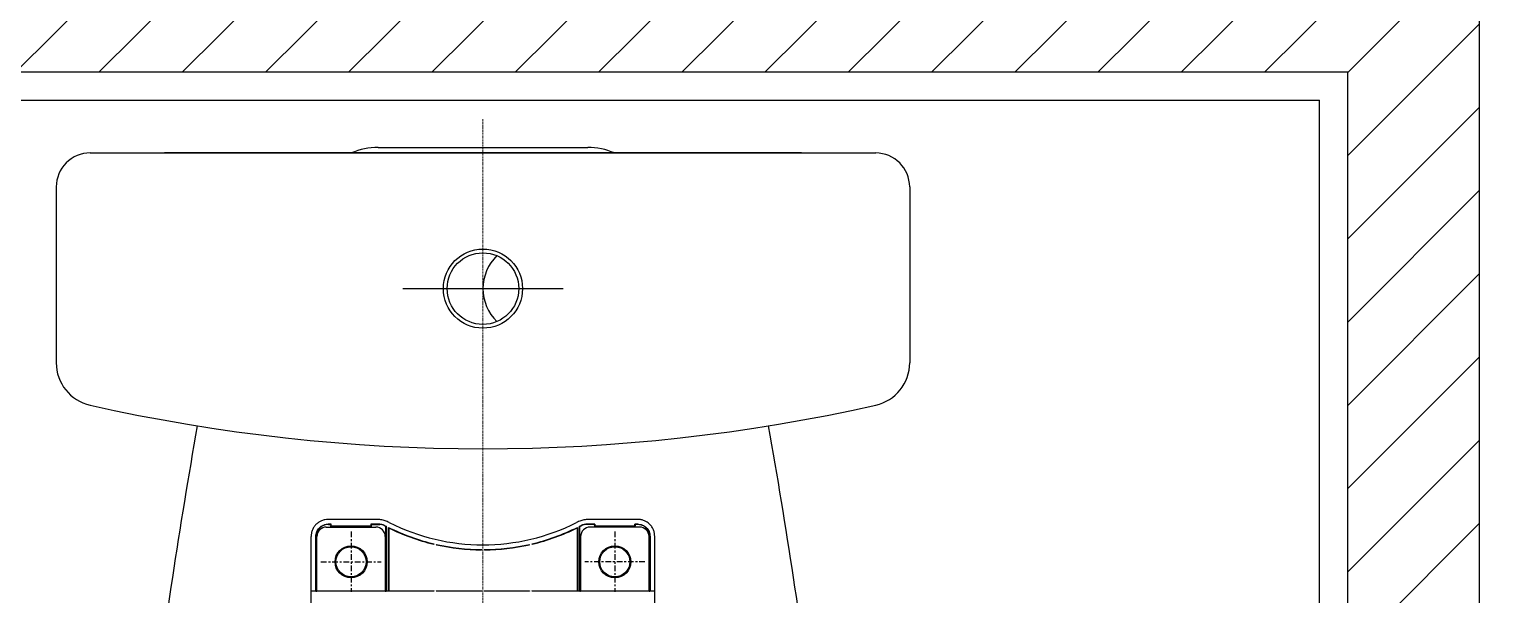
# Model space of a CAD drawing. Header units: inches. Extents: x 1721084 to 1854744, y 225101 to 488646.
# Drawn here: x 1832325 to 1833102, y 303364 to 303664 of the extents above; entities that cross this region are included whole.
import ezdxf

# ---------------------------------------------------------------- set-up
doc = ezdxf.new("R2010")
doc.units = ezdxf.units.IN
doc.header["$MEASUREMENT"] = 0
doc.set_wipeout_variables(frame=1)
doc.linetypes.add('X-PL-T3$0$X-WC-ME_3_5$0$CENTER', pattern=[6, 3, -1, 1, -1])
doc.linetypes.add('X-PL-T3$0$X-WC-ME_3_5$0$HIDDEN', pattern=[0.375, 0.25, -0.125])
for name, color, linetype in [('X-PL-T3$0$A-XREF', 250, 'Continuous'), ('X-PL-T3$0$X-PL-T3$0$A-XREF', 250, 'Continuous'), ('X-PL-T3$0$X-WC-ME_3_5$0$A-FLOR-PATT', 250, 'Continuous'), ('X-PL-T3$0$X-WC-ME_3_5$0$A-FLOR-WALL', 7, 'Continuous'), ('X-PL-T3$0$X-WC-ME_3_5$0$A-FLOR-WALL-FNSH', 16, 'Continuous'), ('X-PL-T3$0$X-WC-ME_3_5$0$A-FURN-EQPM', 49, 'Continuous')]:
    doc.layers.add(name, color=color, linetype=linetype)

# ---------------------------------------------------------------- blocks, each defined once
blk = doc.blocks.new('X-PL-T3$0$X-WC-ME_3_5$0$ban cau 2 khoi')
at = {"linetype": 'Continuous', "ltscale": 5}
blk.add_wipeout([(2.9992518380894353, 208.4999999999999), (3.14203960990244, 210.76273538830355), (3.497389817418366, 212.70533302003412), (4.434185707644588, 215.54262622137503), (5.813527666809364, 218.16404580876042), (7.553214844034699, 220.4667910968019), (9.79116355953829, 222.58469939829047), (13.84187818115089, 225.01581067749783), (13.84187818115089, 225.01581067749783), (16.53781756181337, 225.93833719706345), (20.99925183808773, 226.5), (33.88206211157683, 226.5), (114.38835440015646, 226.5), (119.96380086712946, 225.81399553405743), (123.9255088409368, 224.42946929983555), (128.75635912174414, 221.4599677149066), (131.38213410218307, 218.9987564481488), (134.71147196984117, 214.26897823606487), (137.46315727315863, 205.7026819417224), (147.81966964504815, 151.63912897354157), (177.63714855901256, 156.7496995201327), (200.48050710482724, 160.48578986918062), (239.9658272055085, 166.57878884024285), (273.1006283108882, 171.33654543676096), (279.94838644854536, 174.3127323501932), (287.4455098124781, 176.58547426072073), (305.74945215713564, 179.8530783728604), (321.6702323127626, 182.03991503728378), (339.97072670337684, 183.38269957479451), (353.3049951132126, 183.80273514101123), (395.99731774516783, 183.98042503743056), (424.20015872287263, 183.16079354550584), (441.1118861015808, 182.23280655343058), (457.33928365716, 180.86313992015073), (485.82073380961276, 177.1252866453293), (503.0789399396938, 173.9022372182401), (519.2303902610408, 170.1258938111115), (538.6181499782582, 164.53001044973803), (556.756405975553, 158.13987717229872), (569.5631995186938, 152.87974372106157), (583.7313274624967, 146.2576605987423), (602.9066692817323, 135.78065741980913), (618.5053303142527, 125.79153427551842), (627.455135086702, 119.34576068771742), (641.3809739059618, 107.98190645717648), (654.2998966047535, 95.43566221559342), (667.4299007085442, 79.50234578025197), (673.488590197984, 70.39965574182918), (677.3280689089107, 63.76068974071825), (682.3072834291107, 53.48190000787872), (685.9370482555094, 43.60565437707612), (689.3865653213318, 31.529248132923158), (691.5959758826853, 19.206542249545237), (692.575654330145, 9.41048556625708), (692.8838093054633, 0), (692.852027838991, -3.0254555208357488), (692.7299353802496, -6.654013212206337), (692.3725145725816, -12.12063147241497), (691.7401626079627, -18.10674052451941), (690.8968851560116, -23.830714010608062), (688.9778433309464, -33.04130284269161), (686.7162891399587, -41.067235153985166), (684.2573439176169, -48.54649954174067), (678.7972732089622, -60.9767560048532), (671.7923533639422, -73.0999037722953), (662.2076330474631, -86.35458591321418), (649.6651178397333, -100.21725160248468), (639.7952279004571, -109.3762330214401), (627.7912671638496, -119.09451095878808), (619.1708423569572, -125.33556364040214), (605.4520241295763, -134.25077377341898), (585.7970214512674, -145.21826327862897), (566.4185161209957, -154.23457161431133), (553.1550268748792, -159.50733374277445), (538.1091616180362, -164.69741231816568), (520.2630138352237, -169.86111200017547), (503.8759539053668, -173.73477170761163), (489.72623045454134, -176.46509871557953), (469.944158990411, -179.4335907535816), (456.2568649938182, -180.97264352467056), (438.282746423874, -182.42392276690822), (424.94184129366477, -183.13254668870331), (400.3766738578779, -183.96416660818073), (371.9262443090676, -184.01562930323882), (322.96729614880434, -182.17148598855255), (300.8195378530429, -179.0235577380974), (290.5341236659212, -177.16415022663318), (287.4241818235787, -176.58636192917947), (282.57146426653344, -175.182014516425), (279.51016070959736, -174.1589377188331), (277.1894923611188, -173.25247123883975), (273.0829107278475, -171.3340877764905), (147.81966964504886, -151.63912897353975), (145.16179644076462, -167.25106101342516), (136.82738926339334, -208.54873394089168), (135.78782040586205, -211.9298786865911), (134.41915961356972, -214.8033995993374), (132.41303972490772, -217.78673226961666), (129.91402971038093, -220.4691899088175), (126.1052297762053, -223.29178696889545), (121.46984769530394, -225.38269756476075), (118.70020566274022, -226.09220969027416), (114.38835440015646, -226.5), (20.99925183808773, -226.5), (15.182938247727577, -225.5343915717167), (9.81882513963592, -222.60666717692584), (6.809480115585302, -219.57476313350531), (4.9122845133274495, -216.57523883808432), (3.4375161573292985, -212.44783990039844), (2.9992518380876163, -208.50000000000006), (2.999251838091027, -69.78602281519221), (1.5803449306072253, -66.00868231592727), (0.7580215656760174, -62.855087329342894), (0.2177835924985061, -59.50870622246657), (0.018929557576882416, -56.76129369568116), (0, 55.610338669182966), (0.2597795748670251, 59.8667342408462), (0.7580215656761311, 62.85508732934818), (1.3586609353596373, 65.26742707190897), (2.2399688920436347, 67.93019241714137), (2.999251838091027, 69.78602281519761)], dxfattribs=at)
for p, q in [((20.99925183808773, 226.5), (114.3883544001564, 226.5)), ((2.999251838087728, -208.5), (2.999251838087728, 208.5)), ((2.999251838087728, 169), (2.999251838087728, -169)), ((74.99925183808955, -42.49957568943318), (74.99925183808955, 42.49957568943499)), ((20.99925183808773, -226.5), (114.3883544001564, -226.5))]:
    blk.add_line(p, q, dxfattribs=at)
at = {"linetype": 'Continuous'}
for p, q in [((235.6706093330795, 91.19858926532106), (206.5003941060786, 91.19858926532106)), ((206.5279697253791, 88.67139440812207), (235.6706093330795, 88.67139440812207)), ((206.5279697253791, 88.67139440812207), (206.6658647382792, 88.5334993951219)), ((235.6706093330795, 88.14858926532179), (206.5978041902781, 88.14858926532179)), ((206.6658647382792, 88.5334993951219), (219.2478041902796, 88.5334993951219)), ((219.3682441382771, 88.65393934312124), (219.2478041902796, 88.5334993951219)), ((219.2478041902796, 88.5334993951219), (219.2478041902796, 88.14858926532179)), ((220.6273642422784, 88.65393934312124), (219.3682441382771, 88.65393934312124)), ((219.3682441382771, 88.65393934312124), (219.3682441382771, 88.14858926532179)), ((220.6273642422784, 88.65393934312124), (220.7478041902795, 88.5334993951219)), ((220.6273642422784, 88.14858926532179), (220.6273642422784, 88.65393934312124)), ((220.7478041902795, 88.5334993951219), (235.5327143200775, 88.5334993951219)), ((220.7478041902795, 88.5334993951219), (220.7478041902795, 88.14858926532179)), ((235.6531542680786, 88.65393934312124), (235.5327143200775, 88.5334993951219)), ((235.5327143200775, 88.14858926532179), (235.5327143200775, 88.5334993951219)), ((235.6706093330795, 88.65393934312124), (235.6531542680786, 88.65393934312124)), ((235.6531542680786, 88.65393934312124), (235.6531542680786, 88.14858926532179)), ((235.6706093330795, 91.19858926532106), (235.6706093330795, 25.95078412252043)), ((197.5017648496796, 82.19996000892206), (197.5017648496796, 61.24858926532215)), ((200.0289597068786, 82.1723843896216), (200.1668547197787, 82.03448937662144)), ((200.0289597068786, 82.1723843896216), (200.0289597068786, 80.57578412252039)), ((200.0289597068786, 80.57578412252039), (200.1668547197787, 80.71367913542053)), ((200.829188164078, 80.57578412252039), (200.0289597068786, 80.57578412252039)), ((200.1668547197787, 82.03448937662144), (200.1668547197787, 80.71367913542053)), ((200.1668547197787, 80.71367913542053), (200.9670831770782, 80.71367913542053)), ((200.829188164078, 80.57578412252039), (200.9670831770782, 80.71367913542053)), ((201.0891211745784, 80.55309302732167), (201.1065762394792, 80.57054809222063)), ((201.0891211745784, 80.55309302732167), (201.0891211745784, 59.44408550332082)), ((201.1065762394792, 59.42663043832181), (201.1065762394792, 80.57054809222063)), ((201.5978041902781, 83.1485892653218), (201.5978041902781, 56.84858926532069)), ((0, -55.6103386691775), (0, 55.61033866918297)), ((197.5017648496796, 61.24858926532215), (197.5017648496796, 56.50338761382046)), ((200.0289597068786, 59.42139440812207), (200.829188164078, 59.42139440812207)), ((200.0289597068786, 59.42139440812207), (200.1668547197787, 59.28349939512191)), ((200.0289597068786, 59.42139440812207), (200.0289597068786, 54.6891800418216)), ((200.0289597068786, 54.68917956292172), (200.1668547197787, 54.72320866472182)), ((200.1668547197787, 59.28349939512191), (200.9670831770782, 59.28349939512191)), ((200.1668547197787, 59.28349939512191), (200.1668547197787, 54.72320907612085)), ((200.829188164078, 59.42139440812207), (200.9670831770782, 59.28349939512191)), ((201.0891211745784, 59.44408550332082), (201.1065762394792, 59.42663043832181)), ((200.6032303321772, 52.36279983632085), (200.7404524227786, 52.39810927442158)), ((201.2258162211783, 51.46367913542054), (201.1415773378794, 51.32578412252041)), ((235.6706093330795, 51.32578412252041), (201.1415773378794, 51.32578412252041)), ((219.2478041902796, 51.46367913542054), (201.2258162211783, 51.46367913542054)), ((201.7249158390787, 50.17139440812207), (235.6706093330795, 50.17139440812207)), ((202.0036668053781, 49.99858926532215), (201.7249158390787, 50.17139440812207)), ((202.0036668053781, 49.99858926532215), (235.4978041902796, 49.99858926532215)), ((206.5978041902781, 51.84858926532069), (235.6706093330795, 51.84858926532069)), ((219.2478041902796, 51.84858926532069), (219.2478041902796, 51.46367913542054)), ((219.2478041902796, 51.46367913542054), (219.3682441382771, 51.3432391874212)), ((219.3682441382771, 51.84858926532069), (219.3682441382771, 51.3432391874212)), ((219.3682441382771, 51.3432391874212), (220.6273642422784, 51.3432391874212)), ((220.6273642422784, 51.3432391874212), (220.6273642422784, 51.84858926532069)), ((220.7478041902795, 51.46367913542054), (220.6273642422784, 51.3432391874212)), ((220.7478041902795, 51.46367913542054), (220.7478041902795, 51.84858926532069)), ((235.5327143200775, 51.46367913542054), (220.7478041902795, 51.46367913542054)), ((235.4978041902796, 49.99858926532215), (235.6706093330795, 50.17139440812207)), ((235.4978041902796, 26.12358926532215), (235.4978041902796, 49.99858926532215)), ((235.5327143200775, 51.46367913542054), (235.5327143200775, 51.84858926532069)), ((235.5327143200775, 51.46367913542054), (235.6531542680786, 51.3432391874212)), ((235.6531542680786, 51.84858926532069), (235.6531542680786, 51.3432391874212)), ((235.6531542680786, 51.3432391874212), (235.6706093330777, 51.3432391874212)), ((210.6324020876782, 26.12358926532215), (210.4958527420786, 25.95078412252043)), ((210.9790440690777, 24.62358926532214), (210.7630549777787, 24.79639440812207)), ((235.4978041902796, 26.12358926532215), (235.6706093330795, 25.95078412252043)), ((235.4978041902796, 24.62358926532214), (235.6706093330795, 24.79639440812207)), ((235.4978041902796, 0.7485892653221528), (235.4978041902796, 24.62358926532214)), ((235.6706093330795, 24.79639440812207), (235.6706093330795, 0.5757841225204176)), ((213.699735580878, 0.7485892653221528), (213.5279456932785, 0.5757841225204176)), ((235.4978041902796, 0.7485892653221528), (235.6706093330795, 0.5757841225204176)), ((213.699735580878, -0.7514107346778474), (213.5279456932785, -0.5786055918779311)), ((235.4978041902796, -0.7514107346778474), (235.6706093330795, -0.5786055918779311)), ((235.4978041902796, -24.62641073467786), (235.4978041902796, -0.7514107346778474)), ((235.6706093330795, -0.5786055918779311), (235.6706093330795, -24.79921587747958)), ((210.6324020876782, -26.12641073467786), (210.4958527420786, -25.95360559187793)), ((210.9790440690777, -24.62641073467786), (210.7630549777787, -24.79921587747958)), ((235.4978041902796, -24.62641073467786), (235.6706093330795, -24.79921587747958)), ((235.4978041902796, -26.12641073467786), (235.6706093330795, -25.95360559187793)), ((235.4978041902796, -50.00141073467784), (235.4978041902796, -26.12641073467786)), ((235.6706093330795, -25.95360559187793), (235.6706093330795, -91.20141073467856)), ((200.6032303293796, -52.36562131107894), (200.7404523550795, -52.40093087247808)), ((201.1415773378794, -51.32860559187793), (235.6706093330795, -51.32860559187793)), ((201.2258162211783, -51.46650060487809), (201.1415773378794, -51.32860559187793)), ((219.2478041902796, -51.46650060487809), (201.2258162211783, -51.46650060487809)), ((202.0036668053781, -50.00141073467784), (201.7249158390787, -50.17421587747958)), ((235.6706093330795, -50.17421587747958), (201.7249158390787, -50.17421587747958)), ((202.0036668053781, -50.00141073467784), (235.4978041902796, -50.00141073467784)), ((206.5978041902781, -51.85141073467821), (235.6706093330795, -51.85141073467821)), ((219.2478041902796, -51.46650060487809), (219.3682441382771, -51.34606065687876)), ((219.2478041902796, -51.46650060487809), (219.2478041902796, -51.85141073467821)), ((219.3682441382771, -51.34606065687876), (220.6273642422784, -51.34606065687876)), ((219.3682441382771, -51.34606065687876), (219.3682441382771, -51.85141073467821)), ((220.7478041902795, -51.46650060487809), (220.6273642422784, -51.34606065687876)), ((220.6273642422784, -51.85141073467821), (220.6273642422784, -51.34606065687876)), ((235.5327143200775, -51.46650060487809), (220.7478041902795, -51.46650060487809)), ((220.7478041902795, -51.85141073467821), (220.7478041902795, -51.46650060487809)), ((235.4978041902796, -50.00141073467784), (235.6706093330795, -50.17421587747958)), ((235.5327143200775, -51.46650060487809), (235.6531542680786, -51.34606065687876)), ((235.5327143200775, -51.85141073467821), (235.5327143200775, -51.46650060487809)), ((235.6531542680786, -51.34606065687876), (235.6706093330777, -51.34606065687876)), ((235.6531542680786, -51.85141073467821), (235.6531542680786, -51.34606065687876)), ((197.5017648496796, -56.50620908317796), (197.5017648496796, -78.75141073467783)), ((200.0289597068786, -54.69200103017829), (200.1668547197787, -54.72603008147961)), ((200.0289597068786, -54.69200151117911), (200.0289597068786, -59.42421587747958)), ((200.0289597068786, -59.42421587747958), (200.1668547197787, -59.28632086457946)), ((200.0289597068786, -59.42421587747958), (200.829188164078, -59.42421587747958)), ((200.1668547197787, -59.28632086457946), (200.1668547197787, -54.72603054547835)), ((200.1668547197787, -59.28632086457946), (200.9670831770782, -59.28632086457946)), ((200.9670831770782, -59.28632086457946), (200.829188164078, -59.42421587747958)), ((201.1065762394792, -59.42945190777937), (201.0891211745784, -59.44690697267836)), ((201.0891211745784, -80.55591449667921), (201.0891211745784, -59.44690697267836)), ((201.1065762394792, -59.42945190777937), (201.1065762394792, -80.57336956167819)), ((201.5978041902781, -83.1514107346793), (201.5978041902781, -56.85141073467821)), ((197.5017648496796, -78.75141073467783), (197.5017648496796, -82.20278147827958)), ((200.829188164078, -80.57860559187792), (200.0289597068786, -80.57860559187792)), ((200.0289597068786, -80.57860559187792), (200.1668547197787, -80.71650060487809)), ((200.0289597068786, -80.57860559187792), (200.0289597068786, -82.1752058589791)), ((200.0289597068786, -82.1752058589791), (200.1668547197787, -82.03731084607898)), ((200.1668547197787, -80.71650060487809), (200.9670831770782, -80.71650060487809)), ((200.1668547197787, -82.03731084607898), (200.1668547197787, -80.71650060487809)), ((200.9670831770782, -80.71650060487809), (200.829188164078, -80.57860559187792)), ((201.1065762394792, -80.57336956167819), (201.0891211745784, -80.55591449667921)), ((235.6706093330795, -91.20141073467856), (206.5003941060786, -91.20141073467856)), ((206.5279697253791, -88.67421587747955), (206.6658647382792, -88.53632086457947)), ((235.6706093330777, -88.67421587747955), (206.5279697253791, -88.67421587747955)), ((235.6706093330795, -88.1514107346793), (206.5978041902781, -88.1514107346793)), ((206.6658647382792, -88.53632086457947), (219.2478041902796, -88.53632086457947)), ((219.2478041902796, -88.53632086457947), (219.2478041902796, -88.1514107346793)), ((219.3682441382771, -88.6567608125788), (219.2478041902796, -88.53632086457947)), ((219.3682441382771, -88.1514107346793), (219.3682441382771, -88.6567608125788)), ((220.6273642422784, -88.6567608125788), (219.3682441382771, -88.6567608125788)), ((220.6273642422784, -88.6567608125788), (220.6273642422784, -88.1514107346793)), ((220.6273642422784, -88.6567608125788), (220.7478041902795, -88.53632086457947)), ((220.7478041902795, -88.53632086457947), (220.7478041902795, -88.1514107346793)), ((220.7478041902795, -88.53632086457947), (235.5327143200775, -88.53632086457947)), ((235.5327143200775, -88.53632086457947), (235.5327143200775, -88.1514107346793)), ((235.6531542680786, -88.6567608125788), (235.5327143200775, -88.53632086457947)), ((235.6531542680786, -88.6567608125788), (235.6531542680786, -88.1514107346793)), ((235.6706093330777, -88.6567608125788), (235.6531542680786, -88.6567608125788))]:
    blk.add_line(p, q, dxfattribs=at)
at = {"linetype": 'X-PL-T3$0$X-WC-ME_3_5$0$CENTER'}
for p, q in [((219.9978041902796, 85.99842952487415), (219.9978041902796, 53.99874900577015)), ((203.9979639307276, 69.99858926532215), (235.9976444498316, 69.99858926532215)), ((219.9978041902796, -85.99842952487234), (219.9978041902796, -53.99874900576832)), ((203.9979639307276, -69.99858926532033), (235.9976444498316, -69.99858926532033))]:
    blk.add_line(p, q, dxfattribs=at)
at = {"linetype": 'X-PL-T3$0$X-WC-ME_3_5$0$HIDDEN'}
for p, q in [((256.1031355931773, 91.19858926532106), (235.6706093330795, 91.19858926532106)), ((256.1031355931773, -91.20141073467856), (235.6706093330795, -91.20141073467856))]:
    blk.add_line(p, q, dxfattribs=at)
at = {"linetype": 'X-PL-T3$0$X-WC-ME_3_5$0$CENTER', "lineweight": 13, "ltscale": 0.3}
blk.add_line((-14.93260693007141, 0), (702.4366142775998, 0), dxfattribs=at)
at = {"linetype": 'Continuous'}
for centre, radius in [((219.9978041902796, 69.99858926532215), 8.5), ((219.9978041902796, 69.99930113554), 7.999920129776), ((74.99925183808955, 0), 21), ((74.99925183808955, 0), 19), ((219.9978041902796, -70.00141073467783), 8.5), ((219.9978041902796, -69.99930113553819), 7.999920129776)]:
    blk.add_circle(centre, radius, dxfattribs=at)
at = {"linetype": 'Continuous', "ltscale": 5}
for centre, radius, start, end in [((20.99925183808955, 208.5), 18, 90, 180), ((114.3883544001583, 203.5), 23, 12.68026463906354, 90), ((-790.0648507260139, 0), 950.0641025641004, 347.3197353609364, 12.68026463906354), ((753.9782531847612, -3295.436032705005), 3499.965056777001, 97.30039712127555, 99.97333841085131), ((20.99925183808773, -208.5), 18, 180, 270), ((114.3883544001564, -203.5), 23, 270, 347.3197353609364)]:
    blk.add_arc(centre, radius, start, end, dxfattribs=at)
at = {"linetype": 'Continuous'}
for centre, radius, start, end in [((206.5978041902781, 83.1485892653218), 5, 90, 180), ((34.99965056777, 55.61033866918297), 34.99965056777001, 156.1073945366542, 180), ((206.5978041902781, 56.84858926532069), 5, 180, 270), ((101.0022311719785, -0.0014107346778474), 110, 333.1249288763499, 26.87507112364999), ((101.0022311719785, -0.0014107346778474), 112.5271948572, 27.13775868808945, 27.7326912992602), ((101.0022311719785, -0.0014107346778474), 112.6650898701, 27.18062457496995, 27.71611139299085), ((101.0022311719785, -0.0014107346778474), 112.5271948572, 13.33419037643587, 26.47918792627277), ((101.0022311719785, -0.0014107346778474), 112.7, 13.40366426022525, 26.33736435378589), ((101.0022311719785, -0.0014107346778474), 112.5271948572, 0.293893172573346, 12.73086352228216), ((101.0022311719785, -0.0014107346778474), 112.7, 0.3812968217888539, 12.62097209561182), ((74.99925183808955, 24.5), 24.4999999999999, 224.3702255546146, 315.6297744453854), ((101.0022311719785, -0.0014107346778474), 112.5271948572, 347.2691364777178, 359.7061068273225), ((101.0022311719785, -0.0014107346778474), 112.7, 347.3790279043882, 359.6187031782112), ((101.0022311719785, -0.0014107346778474), 112.5271948572, 333.5208120737272, 346.6658096235641), ((101.0022311719785, -0.0014107346778474), 112.7, 333.6626356462141, 346.5963357397748), ((101.0022311719785, -0.0014107346778474), 112.5271948572, 332.2673087007398, 332.8622413119106), ((101.0022311719785, -0.0014107346778474), 112.6650898701, 332.2838886070092, 332.8193754250301), ((206.5978041902781, -56.85141073467821), 5, 90, 180), ((34.99965056777, -55.6103386691775), 34.99965056777001, 180, 203.8926054633457), ((206.5978041902781, -83.1514107346793), 5, 180, 270), ((753.9782531847612, 3295.436032705005), 3499.965056777001, 260.0266615891487, 262.6996028787244)]:
    blk.add_arc(centre, radius, start, end, dxfattribs=at)
for points in [[(206.5003941060786, 91.19858926532106), (204.8102105574781, 91.03847351052171), (203.0865404697797, 90.52601669862088), (201.524031894678, 89.69761466942144), (200.1705410120776, 88.59624948382046), (199.0533054089792, 87.25168534522163), (198.2109474520784, 85.70178487132216), (197.6832211659784, 83.9981773929212), (197.5017648496796, 82.19996000892206)], [(200.0289597068786, 82.1723843896216), (200.1431202579788, 83.38531312282065), (200.5089968834782, 84.62397177742059), (201.101030075879, 85.74832709712064), (201.8897964490788, 86.72504143912191), (202.8563096051785, 87.5350330252204), (203.9767758289781, 88.14982491612137), (205.2146649385795, 88.53734984142102), (206.5279697253791, 88.67139440812207)], [(206.6658647382792, 88.5334993951219), (205.4527998529775, 88.4193129835221), (204.2116364516787, 88.05238603482212), (203.0859642933791, 87.45881929542155), (202.1090400353787, 86.66856817382177), (201.2994101644781, 85.70058416802202), (200.6858137408781, 84.57955740552097), (200.2999049679784, 83.34296487132087), (200.1668547197787, 82.03448937662144)], [(201.0891211745784, 80.55309302732167), (200.9608054065793, 80.56999932782128), (200.829188164078, 80.57578412252039)], [(200.9670831770782, 80.71367913542053), (201.4295294669791, 80.64061859252068), (201.6053969113781, 80.57109352452062)], [(201.1065762394792, 80.57054809222063), (201.5015689275788, 80.44271353742081), (201.6037191446776, 80.38817263772216)], [(197.5017648496796, 56.50338821262085), (197.6844963599797, 54.16934399822094), (198.2293669862774, 51.88869672412147), (199.1216036710793, 49.72372114442079)], [(200.6032309474794, 52.36279866592122), (200.2881486945771, 53.10036866932204), (200.0933141256792, 53.88961136342185), (200.0289597068786, 54.6891800418216)], [(200.1668547197787, 54.72320907612085), (200.2311317977783, 53.9241178946213), (200.4257357762781, 53.13531668352151), (200.7404529514788, 52.398108267922)], [(200.829188164078, 59.42139440812207), (200.9607550886794, 59.42717477192127), (201.0891211745784, 59.44408550332082)], [(201.6054360085782, 59.42610449422136), (201.4290898741783, 59.35641755042161), (200.9670831770782, 59.28349939512191)], [(201.6037191490795, 59.60900589552148), (201.5015686845782, 59.55446487532208), (201.1065762394792, 59.42663043832181)], [(199.1216036710793, -49.72654261377829), (198.2293669862774, -51.89151819347897), (197.6844963599797, -54.17216546757845), (197.5017648496796, -56.50620968197836)], [(200.0289597068786, -54.69200151117911), (200.0932976002787, -53.89253483337961), (200.2881158555792, -53.10328811337786), (200.6032309474794, -52.36562013537877)], [(200.7404529514788, -52.40092973727951), (200.4257028744796, -53.1382363781795), (200.2311157102777, -53.9270387227789), (200.1668547197787, -54.72603054547835)], [(201.0891211745784, -59.44690697267836), (200.9607550886794, -59.42999624137883), (200.829188164078, -59.42421587747958)], [(200.9670831770782, -59.28632086457946), (201.4290898741783, -59.35923901977911), (201.6054360085782, -59.42892596357888)], [(201.6037191490795, -59.61182736487899), (201.5015686845782, -59.5572863446796), (201.1065762394792, -59.42945190777937)], [(197.5017648496796, -82.20278147827958), (197.6621189617781, -83.89421127587957), (198.1753223052783, -85.61903652247929), (199.0048087026771, -87.18226016027802), (200.1074551136771, -88.53601843537943), (201.4535500457787, -89.65317882447926), (203.0042943527787, -90.49464400047873), (204.7069109447784, -91.02091840497816), (206.5003941060786, -91.20141073467856)], [(206.5279697253791, -88.67421587747955), (205.3150409921782, -88.56005532637934), (204.0763823375783, -88.19417870077812), (202.9520270178782, -87.60214550847924), (201.9753126758788, -86.81337913517928), (201.1653210897784, -85.84686597917789), (200.5505291988775, -84.72639975527817), (200.1630042734796, -83.4885106456786), (200.0289597068786, -82.1752058589791)], [(200.1668547197787, -82.03731084607898), (200.2810411313785, -83.2503757313789), (200.6479680801785, -84.49153913257942), (201.2415348195791, -85.61721129097896), (202.0317859411771, -86.59413554897945), (202.9997699468786, -87.40376541977821), (204.1207967093797, -88.0173618434783), (205.357389243678, -88.40327061627794), (206.6658647382792, -88.53632086457947)], [(200.829188164078, -80.57860559187792), (200.9608054065793, -80.57282079717879), (201.0891211745784, -80.55591449667921)], [(201.6053969113781, -80.5739149938781), (201.4295294669791, -80.64344006187821), (200.9670831770782, -80.71650060487809)], [(201.1065762394792, -80.57336956167819), (201.5015689275788, -80.4455350067783), (201.6037191446776, -80.39099410707786)]]:
    blk.add_spline(points, degree=3, dxfattribs=at)
blk = doc.blocks.new('X-PL-T3$0$X-WC-ME_3_5')
at = {"layer": 'X-PL-T3$0$X-WC-ME_3_5$0$A-FLOR-WALL'}
for p, q in [((17779.00000000015, 685.0000000000252), (17779.00000000013, 2085.000000000025)), ((16785.00000000015, 2015.000000000025), (17709.00000000015, 2015.000000000025)), ((17709.00000000016, 615.0000000000252), (17709.00000000015, 2015.000000000025))]:
    blk.add_line(p, q, dxfattribs=at)
at = {"layer": 'X-PL-T3$0$X-WC-ME_3_5$0$A-FLOR-WALL-FNSH', "ltscale": 200}
for p in [(16800.00000000015, 2000.000000000026), (17694.00000000016, 600.0000000000254)]:
    blk.add_line(p, (17694.00000000015, 2000.000000000026), dxfattribs=at)
at = {"layer": 'X-PL-T3$0$X-WC-ME_3_5$0$A-FURN-EQPM', "rotation": 270}
blk.add_blockref('X-PL-T3$0$X-WC-ME_3_5$0$ban cau 2 khoi', (17250.00000312063, 1974.999251838115), dxfattribs=at)
at = {"layer": 'X-PL-T3$0$X-WC-ME_3_5$0$A-FLOR-PATT'}
h = blk.add_hatch(dxfattribs=at)
h.set_pattern_fill('ANSI31', color=250, scale=250)
h.set_pattern_definition([(45, (0, 0), (-22.09708691207961, 22.09708691207961), [])])
h.paths.add_polyline_path([(13685.00000000015, 2485.000000000026), (13585.0000000003, 2485.000000000026), (13585.0000000003, 2415.000000000026), (13685.00000000015, 2415.000000000026)])
h.paths.add_polyline_path([(15675.00000000016, 2485.000000000011), (14625.00000000015, 2485.000000000011), (14625.00000000015, 2415.000000000026), (15415.0000000002, 2415.000000000026), (15415.0000000002, 1184.965802980234), (14815.00000000021, 1184.965802980234), (14815.00000000028, -714.9999999998987), (14885.00000000021, -714.999999999898), (14885.00000000021, 1114.965802980234), (15485.00000000021, 1114.965802980234), (15485.00000000021, 2415.000000000011), (15675.00000000016, 2415.000000000011)])
h.paths.add_polyline_path([(17779.00000000013, 2085.000000000016), (16785.00000000013, 2085.000000000025), (16785.00000000016, 2885.000000000011), (16715.00000000016, 2885.000000000011), (16715.00000000016, 2485.000000000011), (16615.00000000016, 2485.000000000011), (16615.00000000016, 2415.000000000011), (16715.00000000015, 2415.000000000011), (16715.0000000001, 615.0000000000233), (16785.00000000016, 615.0000000000127), (16785.00000000015, 2015.000000000025), (17709.00000000015, 2015.000000000016), (17709.00000000016, 615.0000000000159), (19915.00000000009, 615.0000000000252), (19915.00000000013, 685.0000000000252), (17779.00000000015, 685.0000000000159)])
h.paths.add_polyline_path([(20684.99999918886, 2085.000001873549), (20515.00000000014, 2085.000001873549), (20515.00000000014, 685.0000000000252), (20684.99999918885, 685.0000000000258)])
blk = doc.blocks.new('X-PL-T3$0$X-PL-T3')
at = {"layer": 'X-PL-T3$0$X-PL-T3$0$A-XREF'}
blk.add_blockref('X-PL-T3$0$X-WC-ME_3_5', (0, 0), dxfattribs=at)
blk = doc.blocks.new('X-PL-T3')
at = {"layer": 'X-PL-T3$0$A-XREF'}
blk.add_blockref('X-PL-T3$0$X-PL-T3', (0, 0), dxfattribs=at)

msp = doc.modelspace()

# ---------------------------------------------------------------- block references
msp.add_blockref('X-PL-T3', (1815315.774858277, 301626.4076721269))

doc.saveas('drawing.dxf')
